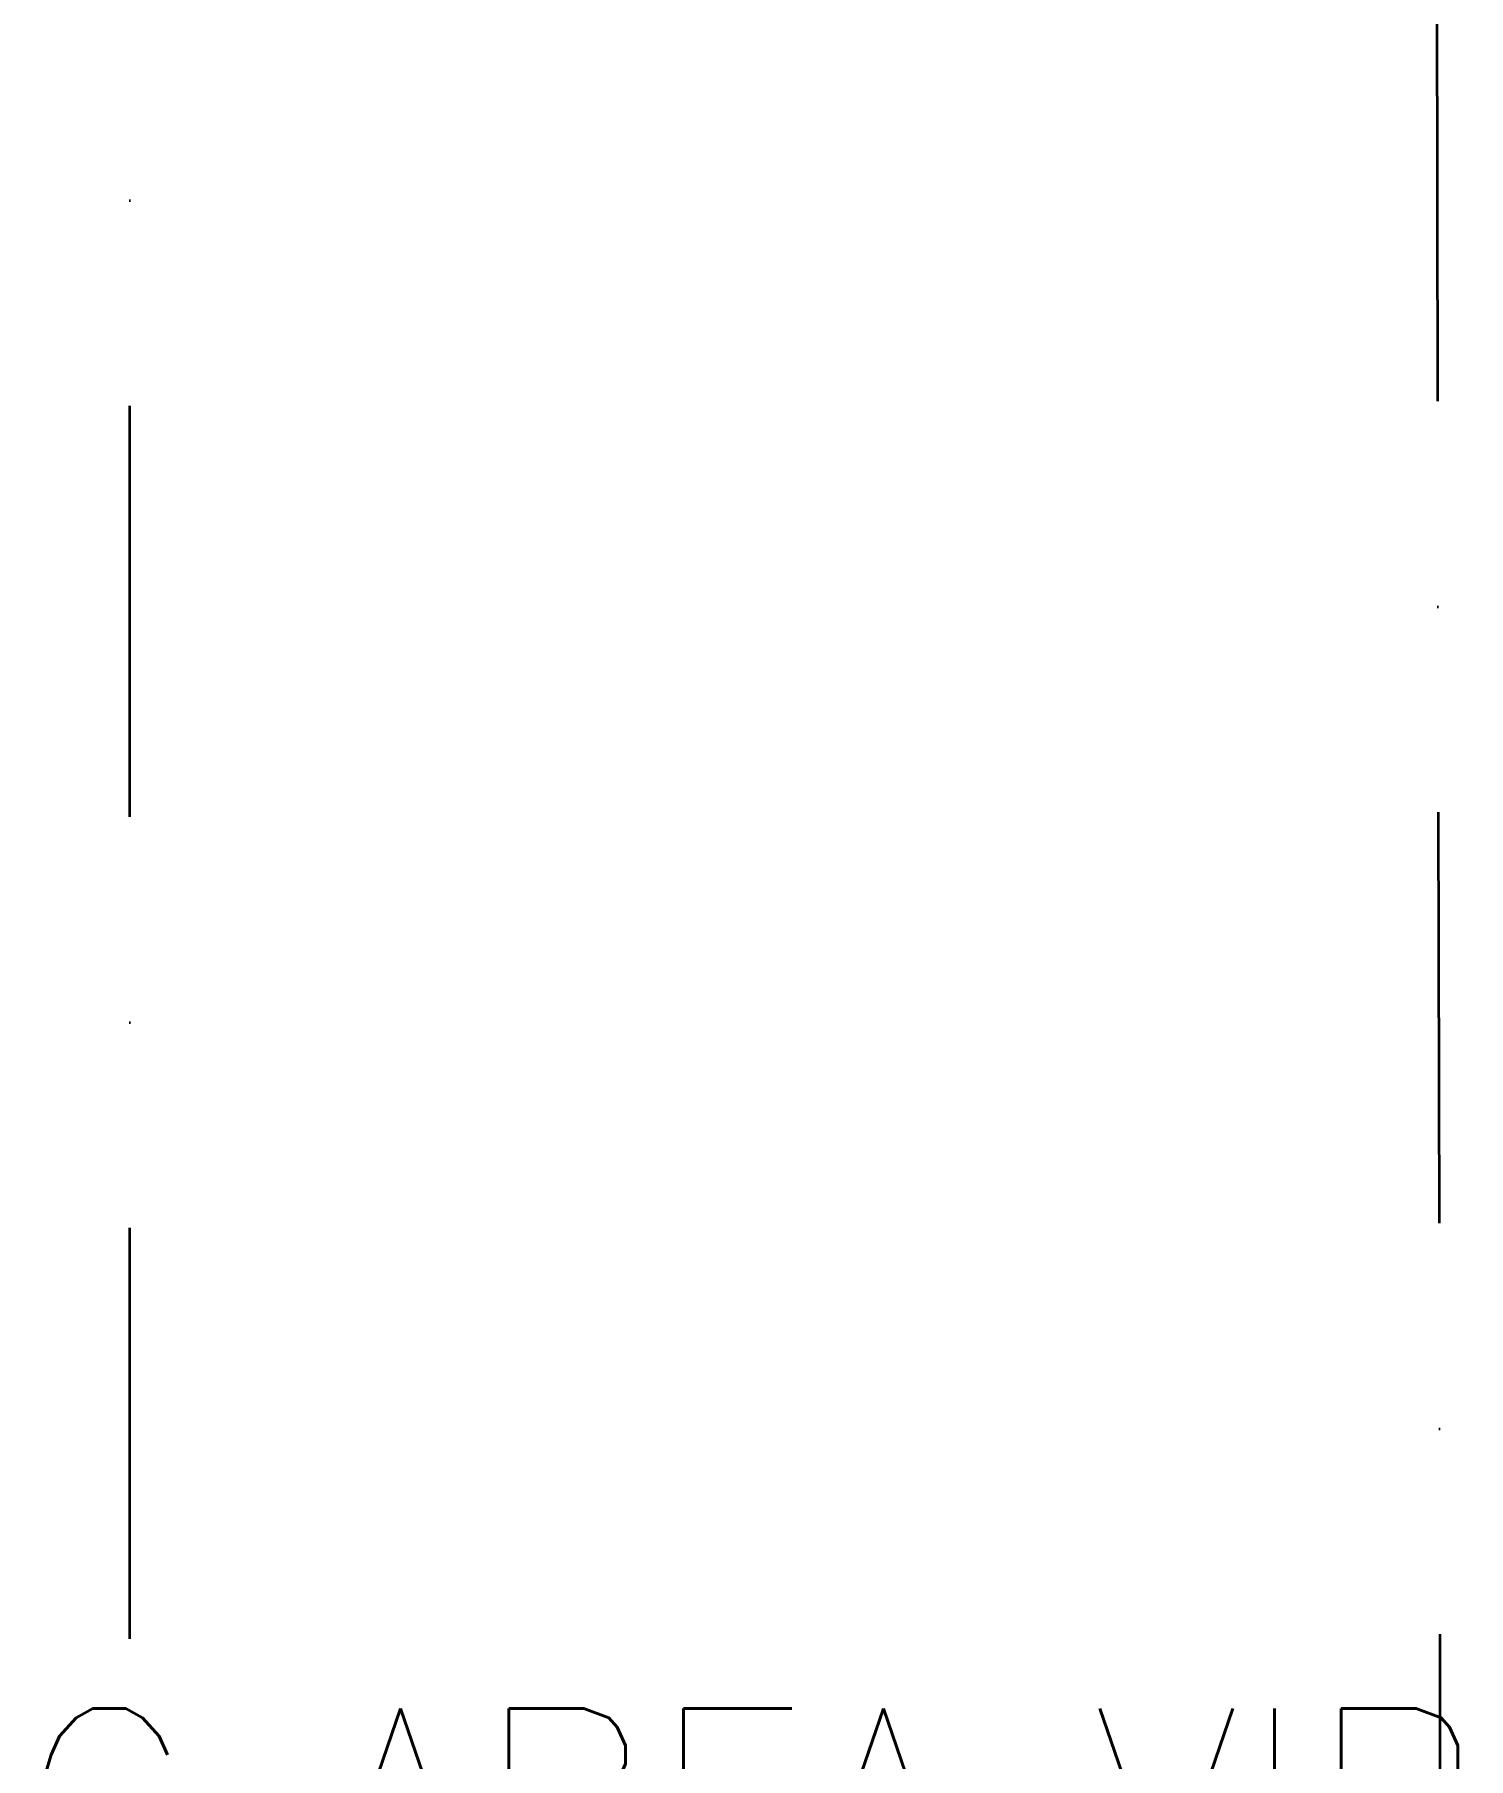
# Model space of a CAD drawing. Header units: inches. Extents: x -12418 to 57169, y -29325 to 19878.
# Drawn here: x 13530 to 14638, y 180 to 1512 of the extents above; entities that cross this region are included whole.
import ezdxf

# ---------------------------------------------------------------- set-up
doc = ezdxf.new("R2010")
doc.units = ezdxf.units.IN
doc.header["$LTSCALE"] = 25
doc.header["$MEASUREMENT"] = 0
doc.linetypes.add('DASHDOT', pattern=[25.4, 12.7, -6.35, 0, -6.35])
for name, color, linetype, lineweight in [('00-Ground Floor$0$72_EGR_BASE_TEXT', 252, 'Continuous', 5), ('E-LITE-CLNG-CNDT', 6, 'DASHDOT', 35), ('E-POWR-CLNG-CNDT', 6, 'DASHDOT', 35)]:
    doc.layers.add(name, color=color, linetype=linetype, lineweight=lineweight)
doc.styles.add('00-Ground Floor$0$SIMPLEX', font='SIMPLEX.shx', dxfattribs={"height": 150})

# ---------------------------------------------------------------- blocks, each defined once
blk = doc.blocks.new('00-Ground Floor')
at = {"layer": '00-Ground Floor$0$72_EGR_BASE_TEXT', "insert": (13774.7, 218.9), "char_height": 150, "attachment_point": 2, "style": '00-Ground Floor$0$SIMPLEX'}
blk.add_mtext('WAITING AREA VIP', dxfattribs=at)

msp = doc.modelspace()

# ---------------------------------------------------------------- linework, layer by layer
at = {"layer": 'E-POWR-CLNG-CNDT'}
msp.add_lwpolyline([(13604.2, -997.4), (13604.2, 7736.1, -0.414214), (13679.2, 7811.1), (15154.1, 7811.1, 0.414214), (15229.1, 7886.1), (15229.1, 8322.6)], format="xyb", dxfattribs=at)
at = {"layer": 'E-POWR-CLNG-CNDT', "elevation": 0}
msp.add_lwpolyline([(14330.6, 2541.5), (14594.8, 2230, -0.177263), (14612.6, 2181.6), (14617.9, -997.4)], format="xyb", dxfattribs=at)

# ---------------------------------------------------------------- block references
at = {"layer": 'E-LITE-CLNG-CNDT'}
msp.add_blockref('00-Ground Floor', (0, 0), dxfattribs=at)

doc.saveas('drawing.dxf')
